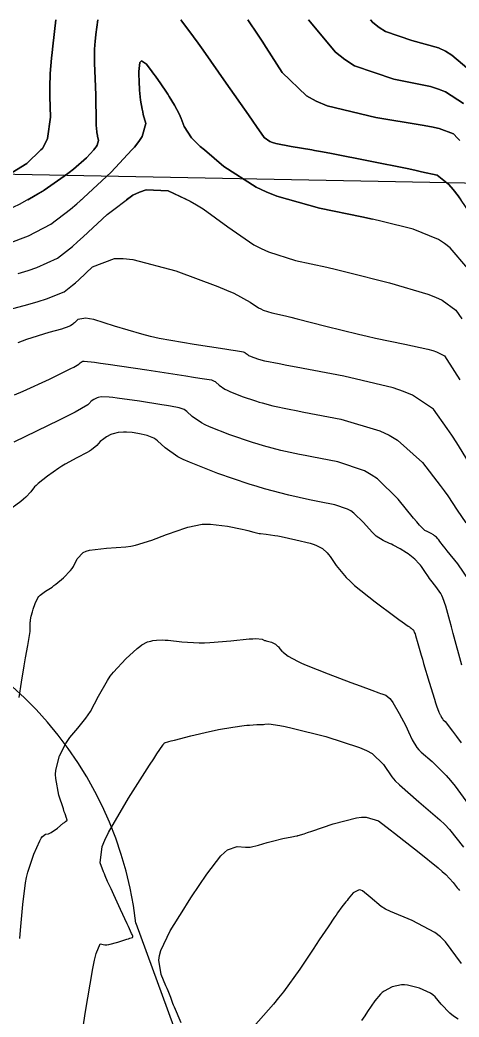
# Model space of a CAD drawing. Header units: metres. Extents: x 837475 to 838479, y 1189012 to 1191015.
# Drawn here: x 838094.4 to 838141.1, y 1190907.5 to 1191013.9 of the extents above; entities that cross this region are included whole.
import ezdxf

# ---------------------------------------------------------------- set-up
doc = ezdxf.new("R2010")
doc.units = ezdxf.units.M
doc.header["$LTSCALE"] = 0.3
for name, color, linetype in [('CORREDORVIA', 70, 'Continuous'), ('COTAS 10', 1, 'Continuous'), ('COTAS INT', 252, 'Continuous'), ('VIA1', 50, 'Continuous')]:
    doc.layers.add(name, color=color, linetype=linetype)

msp = doc.modelspace()

# ---------------------------------------------------------------- linework, layer by layer
at = {"layer": 'CORREDORVIA'}
msp.add_lwpolyline([(837910.67578, 1191000.96488), (838157.033, 1190996.193), (838237.174, 1190821.339), (838237.001, 1190602.875), (838240.0305, 1190437.1985), (838223.5365, 1190366.2715), (838212.196, 1190288.9195), (838227.642, 1189916.876), (838080.482, 1189451.8445), (837860.4834, 1189307.12351), (837593.19071, 1189234.39948), (837744.4868, 1189686.6093), (837750.277, 1189933.973), (837710.4905, 1190057.959), (837731.595, 1190134.414), (837885.383, 1190229.429), (837983.18356, 1190344.11971), (837817.55386, 1190502.18733), (837798.03286, 1190660.16958), (837963.57418, 1190795.98182)], close=True, dxfattribs=at)
at = {"layer": 'COTAS 10'}
for points in [[(838093.05, 1190997.323), (838095.099, 1190998.548), (838096.584, 1191000), (838096.746, 1191000.158), (838097.052, 1191000.676), (838097.292, 1191001.227), (838097.615, 1191003.481), (838097.547, 1191005.693), (838097.541, 1191006.218), (838097.541, 1191006.705), (838097.584, 1191008.146), (838097.728, 1191009.791), (838097.791, 1191010.406), (838097.864, 1191011.09), (838098.18245, 1191013.87212), (838097.864, 1191011.09), (838097.791, 1191010.406), (838097.728, 1191009.791), (838097.584, 1191008.146), (838097.541, 1191006.705), (838097.541, 1191006.218), (838097.547, 1191005.693), (838097.615, 1191003.481), (838097.292, 1191001.227), (838097.052, 1191000.676), (838096.746, 1191000.158), (838096.584, 1191000), (838095.099, 1190998.548), (838093.05, 1190997.323)], [(838141.217, 1191000.996), (838141.101, 1191001.122), (838140.983, 1191001.249), (838140.554, 1191001.719), (838139.022, 1191002.275), (838138.209, 1191002.457), (838137.229, 1191002.65), (838132.284, 1191003.449), (838127.074, 1191004.721), (838125.926, 1191005.212), (838124.906, 1191005.765), (838122.284, 1191008.264), (838120.596, 1191010.948), (838120.165, 1191011.616), (838119.749, 1191012.253), (838118.65336, 1191013.87212), (838119.749, 1191012.253), (838120.165, 1191011.616), (838120.596, 1191010.948), (838122.284, 1191008.264), (838124.906, 1191005.765), (838125.926, 1191005.212), (838127.074, 1191004.721), (838132.284, 1191003.449), (838137.229, 1191002.65), (838138.209, 1191002.457), (838139.022, 1191002.275), (838140.554, 1191001.719), (838140.983, 1191001.249), (838141.101, 1191001.122), (838141.217, 1191000.996)], [(838143.114, 1190965.171), (838140.91, 1190968.735), (838140.382, 1190969.551), (838139.891, 1190970.292), (838138.416, 1190972.35), (838136.197, 1190973.846), (838135.237, 1190974.233), (838134.127, 1190974.608), (838128.87, 1190975.864), (838123.785, 1190976.828), (838122.785, 1190977.019), (838121.96, 1190977.177), (838120.454, 1190977.473), (838120.063, 1190977.576), (838119.942, 1190977.612), (838119.816, 1190977.651), (838119.315, 1190977.82), (838118.86, 1190978), (838118.762, 1190978.045), (838118.677, 1190978.089), (838118.472, 1190978.232), (838118.353, 1190978.343), (838118.321, 1190978.366), (838118.291, 1190978.386), (838118.186, 1190978.429), (838117.32, 1190978.565), (838116.809, 1190978.643), (838116.181, 1190978.738), (838112.937, 1190979.228), (838109.194, 1190979.9), (838108.252, 1190980.11), (838107.351, 1190980.33), (838104.437, 1190981.21), (838102.228, 1190981.893), (838101.771, 1190981.989), (838101.381, 1190982.044), (838100.529, 1190981.906), (838100.159, 1190981.557), (838100.072, 1190981.48), (838099.992, 1190981.411), (838099.76, 1190981.23), (838099.288, 1190981.045), (838099.057, 1190980.974), (838098.783, 1190980.894), (838097.431, 1190980.534), (838095.052, 1190979.766), (838094.13, 1190979.429)], [(838094.332, 1190915.847), (838094.423, 1190916.741), (838094.659, 1190919.505), (838094.94, 1190921.79), (838095.059, 1190922.381), (838095.195, 1190922.954), (838095.833, 1190924.874), (838096.482, 1190926.298), (838096.626, 1190926.559), (838096.753, 1190926.761), (838097.082, 1190927.011), (838097.414, 1190927.031), (838097.544, 1190927.089), (838097.69, 1190927.169), (838098.353, 1190927.648), (838098.977, 1190928.154), (838099.099, 1190928.251), (838099.198, 1190928.33), (838099.371, 1190928.461), (838099.389, 1190928.477), (838099.391, 1190928.483), (838099.392, 1190928.49), (838099.383, 1190928.522), (838099.361, 1190928.573), (838099.354, 1190928.592), (838099.346, 1190928.614), (838099.311, 1190928.707), (838099.165, 1190929.151), (838099.087, 1190929.392), (838098.993, 1190929.685), (838098.517, 1190931.172), (838098.172, 1190932.92), (838098.16, 1190933.378), (838098.185, 1190933.824), (838098.578, 1190935.34), (838099.258, 1190936.671), (838099.465, 1190937), (838099.678, 1190937.313), (838100.514, 1190938.3), (838101.391, 1190939.355), (838101.631, 1190939.711), (838101.87, 1190940.094), (838102.72, 1190941.707), (838103.679, 1190943.409), (838103.986, 1190943.849), (838104.311, 1190944.275), (838105.633, 1190945.698), (838106.861, 1190946.789), (838107.127, 1190947.005), (838107.361, 1190947.184), (838107.936, 1190947.52), (838108.308, 1190947.606), (838108.413, 1190947.627), (838108.52, 1190947.648), (838108.914, 1190947.712), (838109.572, 1190947.72), (838109.846, 1190947.704), (838110.159, 1190947.68), (838111.619, 1190947.53), (838113.461, 1190947.423), (838114.016, 1190947.426), (838114.589, 1190947.444), (838116.82, 1190947.629), (838118.766, 1190947.824), (838119.159, 1190947.849), (838119.49, 1190947.861), (838120.162, 1190947.798), (838120.43, 1190947.672), (838120.506, 1190947.644), (838120.584, 1190947.619), (838120.87, 1190947.553), (838121.155, 1190947.48), (838121.232, 1190947.45), (838121.307, 1190947.416), (838121.573, 1190947.258), (838121.805, 1190947.072), (838121.86, 1190947.02), (838121.91, 1190946.967), (838122.058, 1190946.775), (838122.265, 1190946.537), (838122.352, 1190946.456), (838122.453, 1190946.367), (838122.928, 1190945.992), (838123.926, 1190945.447), (838124.356, 1190945.252), (838124.854, 1190945.038), (838127.209, 1190944.106), (838129.618, 1190943.194), (838130.623, 1190942.814), (838131.845, 1190942.352), (838132.586, 1190942.08), (838132.756, 1190942.021), (838132.912, 1190941.968), (838133.347, 1190941.834), (838133.772, 1190941.478), (838133.92, 1190941.284), (838134.082, 1190941.049), (838134.778, 1190939.859), (838135.465, 1190938.541), (838135.622, 1190938.226), (838135.764, 1190937.932), (838136.154, 1190937.048), (838136.657, 1190936.241), (838136.87, 1190935.995), (838137.115, 1190935.74), (838138.265, 1190934.738), (838139.772, 1190933.271), (838140.242, 1190932.722), (838140.735, 1190932.112), (838142.704, 1190929.393)]]:
    msp.add_lwpolyline(points, dxfattribs=at)
at = {"layer": 'COTAS INT'}
for points in [[(838095.18552, 1190994.69515), (838096.933, 1190995.694), (838099.085, 1190997.214), (838099.592, 1190997.598), (838100.061, 1190997.966), (838101.435, 1190999.162), (838102.219, 1191000), (838102.319, 1191000.107), (838102.479, 1191000.317), (838102.602, 1191000.505), (838102.739, 1191000.995), (838102.646, 1191001.339), (838102.624, 1191001.435), (838102.604, 1191001.53), (838102.544, 1191001.872), (838102.504, 1191002.366), (838102.496, 1191002.556), (838102.489, 1191002.77), (838102.475, 1191003.734), (838102.454, 1191005.009), (838102.444, 1191005.418), (838102.431, 1191005.852), (838102.365, 1191007.621), (838102.307, 1191009.277), (838102.299, 1191009.639), (838102.294, 1191009.959), (838102.307, 1191010.769), (838102.382, 1191011.596), (838102.417, 1191011.928), (838102.458, 1191012.303), (838102.6387, 1191013.87212), (838102.458, 1191012.303), (838102.417, 1191011.928), (838102.382, 1191011.596), (838102.307, 1191010.769), (838102.294, 1191009.959), (838102.299, 1191009.639), (838102.307, 1191009.277), (838102.365, 1191007.621), (838102.431, 1191005.852), (838102.444, 1191005.418), (838102.454, 1191005.009), (838102.475, 1191003.734), (838102.489, 1191002.77), (838102.496, 1191002.556), (838102.504, 1191002.366), (838102.544, 1191001.872), (838102.604, 1191001.53), (838102.624, 1191001.435), (838102.646, 1191001.339), (838102.739, 1191000.995), (838102.602, 1191000.505), (838102.479, 1191000.317), (838102.319, 1191000.107), (838102.219, 1191000), (838101.435, 1190999.162), (838100.061, 1190997.966), (838099.592, 1190997.598), (838099.085, 1190997.214), (838096.933, 1190995.694), (838094.363, 1190994.225), (838093.592, 1190993.873)], [(838143.304, 1190991.8), (838141.04, 1190995.118), (838140.528, 1190995.772), (838140.065, 1190996.311), (838138.807, 1190997.303), (838137.147, 1190997.682), (838136.43, 1190997.835), (838135.603, 1190998.008), (838131.686, 1190998.807), (838127.567, 1190999.614), (838126.611, 1190999.793), (838125.736, 1190999.952), (838125.446, 1191000), (838123.243, 1191000.365), (838121.604, 1191000.685), (838121.267, 1191000.786), (838120.98, 1191000.892), (838120.365, 1191001.319), (838119.575, 1191002.492), (838119.178, 1191003.068), (838118.703, 1191003.753), (838116.346, 1191007.135), (838113.877, 1191010.638), (838113.332, 1191011.401), (838112.847, 1191012.072), (838111.598, 1191013.748), (838111.49598, 1191013.87212), (838111.598, 1191013.748), (838112.847, 1191012.072), (838113.332, 1191011.401), (838113.877, 1191010.638), (838116.346, 1191007.135), (838118.703, 1191003.753), (838119.178, 1191003.068), (838119.575, 1191002.492), (838120.365, 1191001.319), (838120.98, 1191000.892), (838121.267, 1191000.786), (838121.604, 1191000.685), (838123.243, 1191000.365), (838125.446, 1191000), (838125.736, 1190999.952), (838126.611, 1190999.793), (838127.567, 1190999.614), (838131.686, 1190998.807), (838135.603, 1190998.008), (838136.43, 1190997.835), (838137.147, 1190997.682), (838138.807, 1190997.303), (838140.065, 1190996.311), (838140.528, 1190995.772), (838141.04, 1190995.118), (838141.32853, 1190994.69515)], [(838141.599, 1191004.961), (838139.703, 1191006.201), (838138.951, 1191006.495), (838138.099, 1191006.766), (838134.203, 1191007.566), (838130.003, 1191008.984), (838128.96, 1191009.646), (838127.97, 1191010.424), (838125.10037, 1191013.87212), (838127.97, 1191010.424), (838128.96, 1191009.646), (838130.003, 1191008.984), (838134.203, 1191007.566), (838138.099, 1191006.766), (838138.951, 1191006.495), (838139.703, 1191006.201), (838141.599, 1191004.961)], [(838142.644, 1191008.204), (838140.384, 1191010.127), (838139.692, 1191010.532), (838138.97, 1191010.882), (838136.123, 1191011.683), (838133.314, 1191012.632), (838132.616, 1191013.074), (838131.953, 1191013.595), (838131.72247, 1191013.87212), (838131.953, 1191013.595), (838132.616, 1191013.074), (838133.314, 1191012.632), (838136.123, 1191011.683), (838138.97, 1191010.882), (838139.692, 1191010.532), (838140.384, 1191010.127), (838142.644, 1191008.204)], [(838142.06, 1190987.356), (838140.19, 1190989.543), (838139.582, 1190990.026), (838138.935, 1190990.456), (838136.269, 1190991.565), (838132.958, 1190992.371), (838131.904, 1190992.61), (838130.789, 1190992.856), (838126.269, 1190993.8), (838121.72, 1190995.079), (838120.589, 1190995.536), (838119.512, 1190996.039), (838116.085, 1190998.224), (838114.017, 1191000), (838113.569, 1191000.385), (838113.066, 1191000.871), (838112.648, 1191001.309), (838111.84, 1191002.486), (838111.527, 1191003.361), (838111.42, 1191003.608), (838111.306, 1191003.857), (838110.822, 1191004.776), (838110.273, 1191005.691), (838110.118, 1191005.938), (838109.961, 1191006.182), (838109.382, 1191007.041), (838108.786, 1191007.875), (838108.617, 1191008.103), (838108.448, 1191008.33), (838107.825, 1191009.139), (838107.318, 1191009.507), (838107.222, 1191009.455), (838107.146, 1191009.337), (838107.028, 1191008.355), (838107.061, 1191007.026), (838107.079, 1191006.689), (838107.101, 1191006.365), (838107.213, 1191005.308), (838107.381, 1191004.336), (838107.438, 1191004.067), (838107.5, 1191003.797), (838107.763, 1191002.822), (838107.375, 1191001.431), (838107.027, 1191000.899), (838106.574, 1191000.304), (838106.29, 1191000), (838106.574, 1191000.304), (838107.027, 1191000.899), (838107.375, 1191001.431), (838107.763, 1191002.822), (838107.5, 1191003.797), (838107.438, 1191004.067), (838107.381, 1191004.336), (838107.213, 1191005.308), (838107.101, 1191006.365), (838107.079, 1191006.689), (838107.061, 1191007.026), (838107.028, 1191008.355), (838107.146, 1191009.337), (838107.222, 1191009.455), (838107.318, 1191009.507), (838107.825, 1191009.139), (838108.448, 1191008.33), (838108.617, 1191008.103), (838108.786, 1191007.875), (838109.382, 1191007.041), (838109.961, 1191006.182), (838110.118, 1191005.938), (838110.273, 1191005.691), (838110.822, 1191004.776), (838111.306, 1191003.857), (838111.42, 1191003.608), (838111.527, 1191003.361), (838111.84, 1191002.486), (838112.648, 1191001.309), (838113.066, 1191000.871), (838113.569, 1191000.385), (838114.017, 1191000), (838116.085, 1190998.224), (838119.512, 1190996.039), (838120.589, 1190995.536), (838121.72, 1190995.079), (838126.269, 1190993.8), (838130.789, 1190992.856), (838131.904, 1190992.61)], [(838093.483, 1190990.175), (838094.412, 1190990.508), (838095.259, 1190990.844), (838097.64, 1190992.078), (838099.75, 1190993.689), (838100.427, 1190994.263), (838101.144, 1190994.892), (838104.069, 1190997.625), (838106.29, 1191000), (838104.069, 1190997.625), (838101.144, 1190994.892), (838100.91961, 1190994.69515)], [(838094.17, 1190986.806), (838095.231, 1190987.144), (838096.155, 1190987.464), (838098.346, 1190988.462), (838099.947, 1190989.709), (838100.497, 1190990.185), (838101.095, 1190990.718), (838103.643, 1190993.117), (838106.378, 1190995.188), (838107.093, 1190995.513), (838107.79, 1190995.732), (838110.155, 1190995.627), (838112.497, 1190994.548), (838113.179, 1190994.152), (838113.875, 1190993.714), (838116.512, 1190991.782), (838119.281, 1190989.892), (838120.061, 1190989.48), (838120.846, 1190989.118), (838123.731, 1190988.213), (838127.042, 1190987.489), (838128.096, 1190987.241), (838129.211, 1190986.972), (838133.731, 1190985.827), (838137.804, 1190984.601), (838138.637, 1190984.281), (838139.341, 1190983.969), (838140.815, 1190982.911), (838141.454, 1190981.98)], [(838112.17761, 1190994.69515), (838110.155, 1190995.627), (838107.79, 1190995.732), (838107.093, 1190995.513), (838106.378, 1190995.188), (838105.72713, 1190994.69515)], [(838089.875, 1190982.103), (838095.204, 1190983.525), (838096.285, 1190983.84), (838097.195, 1190984.12), (838099.053, 1190984.846), (838099.969, 1190985.56), (838100.285, 1190985.832), (838100.627, 1190986.138), (838102.086, 1190987.512), (838104.443, 1190988.414), (838105.351, 1190988.422), (838106.369, 1190988.325), (838110.971, 1190987.103), (838115.424, 1190985.431), (838116.349, 1190985.051), (838117.14, 1190984.708), (838118.885, 1190983.767), (838119.77, 1190983.163), (838120.019, 1190983.031), (838120.271, 1190982.915), (838121.193, 1190982.626), (838122.646, 1190982.292), (838123.231, 1190982.148), (838123.896, 1190981.981), (838126.96, 1190981.193), (838130.427, 1190980.331), (838131.347, 1190980.117), (838132.249, 1190979.915), (838135.361, 1190979.277), (838137.833, 1190978.742), (838138.332, 1190978.605), (838138.751, 1190978.473), (838139.594, 1190978.038), (838140.659, 1190976.37), (838141.217, 1190975.461)], [(838093.781, 1190973.866), (838094.709, 1190974.27), (838097.503, 1190975.55), (838099.415, 1190976.486), (838099.788, 1190976.674), (838100.093, 1190976.831), (838100.629, 1190977.141), (838100.724, 1190977.241), (838100.752, 1190977.266), (838100.78, 1190977.29), (838100.886, 1190977.366), (838101, 1190977.426), (838101.033, 1190977.439), (838101.068, 1190977.45), (838101.199, 1190977.48), (838102.307, 1190977.347), (838102.958, 1190977.255), (838103.757, 1190977.14), (838107.883, 1190976.526), (838112.039, 1190975.896), (838112.857, 1190975.77), (838113.531, 1190975.666), (838114.762, 1190975.465), (838115.066, 1190975.339), (838115.154, 1190975.283), (838115.245, 1190975.216), (838115.59, 1190974.898), (838116.181, 1190974.483), (838116.428, 1190974.357), (838116.709, 1190974.225), (838118.024, 1190973.708), (838119.469, 1190973.22), (838119.833, 1190973.106), (838120.182, 1190973.003), (838121.31, 1190972.706), (838123.044, 1190972.346), (838123.774, 1190972.201), (838124.613, 1190972.038), (838128.548, 1190971.286), (838132.705, 1190970.043), (838133.685, 1190969.57), (838134.59, 1190969.04), (838137.238, 1190966.663), (838139.124, 1190964.214), (838139.547, 1190963.64), (838139.929, 1190963.112), (838140.951, 1190961.58), (838141.87, 1190960.198)], [(838142.213, 1190954.079), (838140.997, 1190955.853), (838139.879, 1190957.221), (838139.655, 1190957.499), (838139.468, 1190957.733), (838139.105, 1190958.218), (838138.973, 1190958.41), (838138.933, 1190958.461), (838138.891, 1190958.511), (838138.723, 1190958.683), (838138.527, 1190958.844), (838138.467, 1190958.888), (838138.404, 1190958.931), (838138.154, 1190959.082), (838137.893, 1190959.221), (838137.822, 1190959.256), (838137.752, 1190959.29), (838137.505, 1190959.402), (838136.922, 1190959.979), (838136.639, 1190960.306), (838136.304, 1190960.705), (838134.659, 1190962.753), (838132.463, 1190964.893), (838131.782, 1190965.351), (838131.068, 1190965.75), (838128.226, 1190966.708), (838125.441, 1190967.247), (838124.764, 1190967.384), (838124.127, 1190967.514), (838122.166, 1190967.939), (838120.301, 1190968.429), (838119.725, 1190968.601), (838119.123, 1190968.788), (838116.732, 1190969.596), (838114.558, 1190970.451), (838114.093, 1190970.668), (838113.686, 1190970.877), (838112.708, 1190971.563), (838112.137, 1190972.09), (838111.987, 1190972.2), (838111.84, 1190972.293), (838111.339, 1190972.501), (838110.396, 1190972.668), (838109.971, 1190972.737), (838109.475, 1190972.816), (838107.091, 1190973.181), (838104.734, 1190973.516), (838104.255, 1190973.575), (838103.851, 1190973.62), (838103.016, 1190973.663), (838102.686, 1190973.587), (838102.599, 1190973.558), (838102.515, 1190973.525), (838102.228, 1190973.376), (838101.962, 1190973.184), (838101.892, 1190973.124), (838101.822, 1190973.061), (838101.581, 1190972.809), (838100.234, 1190972.03), (838099.467, 1190971.635), (838098.529, 1190971.162), (838093.719, 1190968.807)], [(838141.443, 1190945.038), (838140.529, 1190948.4), (838140.332, 1190949.124), (838140.16, 1190949.759), (838139.74, 1190951.306), (838139.417, 1190952.218), (838139.306, 1190952.453), (838139.185, 1190952.679), (838138.67, 1190953.431), (838138.141, 1190954.102), (838138.011, 1190954.278), (838137.889, 1190954.45), (838137.507, 1190955.034), (838137.14, 1190955.572), (838137.027, 1190955.714), (838136.91, 1190955.853), (838136.443, 1190956.33), (838135.897, 1190956.78), (838135.729, 1190956.901), (838135.553, 1190957.021), (838134.858, 1190957.442), (838134.129, 1190957.829), (838133.932, 1190957.928), (838133.737, 1190958.023), (838133.05, 1190958.335), (838132.323, 1190958.802), (838132.102, 1190958.994), (838131.874, 1190959.215), (838130.978, 1190960.24), (838129.929, 1190961.262), (838129.603, 1190961.481), (838129.262, 1190961.672), (838127.904, 1190962.129), (838126.269, 1190962.457), (838125.753, 1190962.566), (838125.21, 1190962.683), (838123.022, 1190963.172), (838120.42, 1190963.856), (838119.616, 1190964.095), (838118.776, 1190964.357), (838115.441, 1190965.484), (838112.408, 1190966.677), (838111.758, 1190966.98), (838111.19, 1190967.272), (838109.826, 1190968.228), (838109.029, 1190968.964), (838108.82, 1190969.116), (838108.615, 1190969.247), (838107.915, 1190969.536), (838107.261, 1190969.671), (838107.084, 1190969.704), (838106.91, 1190969.736), (838106.3, 1190969.836), (838105.712, 1190969.892), (838105.552, 1190969.896), (838105.394, 1190969.894), (838104.833, 1190969.845), (838104.304, 1190969.724), (838104.165, 1190969.677), (838104.03, 1190969.624), (838103.57, 1190969.386), (838103.144, 1190969.078), (838103.031, 1190968.982), (838102.92, 1190968.881), (838102.534, 1190968.476), (838101.984, 1190968.005), (838101.769, 1190967.862), (838101.527, 1190967.714), (838100.427, 1190967.133), (838099.169, 1190966.462), (838098.826, 1190966.257), (838098.487, 1190966.044), (838097.283, 1190965.204), (838096.289, 1190964.404), (838096.083, 1190964.215), (838095.905, 1190964.04), (838095.512, 1190963.529), (838095.003, 1190962.95), (838094.753, 1190962.733), (838094.456, 1190962.491), (838092.988, 1190961.411)], [(838094.29, 1190941.576), (838094.539, 1190943.198), (838094.821, 1190944.951), (838094.894, 1190945.389), (838094.965, 1190945.806), (838095.201, 1190947.139), (838095.375, 1190948.185), (838095.407, 1190948.42), (838095.431, 1190948.632), (838095.459, 1190949.204), (838095.464, 1190949.621), (838095.474, 1190949.736), (838095.488, 1190949.85), (838095.57, 1190950.26), (838095.694, 1190950.715), (838095.736, 1190950.858), (838095.78, 1190951.008), (838095.963, 1190951.611), (838096.256, 1190952.207), (838096.369, 1190952.353), (838096.496, 1190952.49), (838097.072, 1190952.918), (838097.775, 1190953.365), (838097.983, 1190953.515), (838098.195, 1190953.677), (838099.01, 1190954.354), (838099.748, 1190955.122), (838099.913, 1190955.339), (838100.06, 1190955.56), (838100.451, 1190956.376), (838101.101, 1190957.053), (838101.412, 1190957.186), (838101.779, 1190957.296), (838103.58, 1190957.495), (838105.641, 1190957.656), (838106.172, 1190957.741), (838106.686, 1190957.843), (838108.4, 1190958.361), (838109.966, 1190958.96), (838110.387, 1190959.114), (838110.801, 1190959.263), (838112.251, 1190959.76), (838113.756, 1190960.058), (838114.205, 1190960.083), (838114.668, 1190960.081), (838116.457, 1190959.866), (838118.035, 1190959.536), (838118.365, 1190959.463), (838118.649, 1190959.397), (838119.289, 1190959.225), (838119.696, 1190959.117), (838119.832, 1190959.092), (838119.98, 1190959.068), (838120.601, 1190959.001), (838121.503, 1190958.879), (838121.828, 1190958.821), (838122.185, 1190958.752), (838123.748, 1190958.417), (838125.263, 1190958.03), (838125.591, 1190957.928), (838125.879, 1190957.83), (838126.589, 1190957.493), (838127.086, 1190957.017), (838127.241, 1190956.83), (838127.403, 1190956.619), (838128.049, 1190955.659), (838129.111, 1190954.383), (838129.534, 1190953.974), (838130.015, 1190953.541), (838132.218, 1190951.774), (838134.317, 1190950.208), (838134.732, 1190949.901), (838135.074, 1190949.65), (838135.707, 1190949.201), (838135.858, 1190949.11), (838135.896, 1190949.084), (838135.933, 1190949.058), (838136.051, 1190948.964), (838136.153, 1190948.872), (838136.179, 1190948.849), (838136.204, 1190948.826), (838136.289, 1190948.75), (838136.409, 1190948.492), (838136.456, 1190948.354), (838136.509, 1190948.188), (838136.754, 1190947.347), (838137.111, 1190946.089), (838137.235, 1190945.659), (838137.371, 1190945.195), (838137.953, 1190943.223), (838138.511, 1190941.393), (838138.632, 1190941.017), (838138.738, 1190940.698), (838138.999, 1190940.019), (838139.143, 1190939.744), (838139.175, 1190939.68), (838139.204, 1190939.62), (838139.281, 1190939.448), (838139.375, 1190939.297), (838139.415, 1190939.251), (838139.46, 1190939.203), (838139.676, 1190939.016), (838140.461, 1190937.999), (838140.867, 1190937.428), (838141.354, 1190936.732)], [(838100.336, 1190901.293), (838101.324, 1190907.848), (838102.121, 1190912.66), (838102.302, 1190913.559), (838102.466, 1190914.272), (838102.916, 1190915.281), (838103.41, 1190915.181), (838103.603, 1190915.194), (838103.82, 1190915.224), (838104.805, 1190915.477), (838105.735, 1190915.778), (838105.918, 1190915.838), (838106.067, 1190915.889), (838106.334, 1190915.986), (838106.373, 1190916.026), (838106.378, 1190916.041), (838106.38, 1190916.056), (838106.369, 1190916.124), (838106.334, 1190916.214), (838106.322, 1190916.244), (838106.309, 1190916.276), (838106.251, 1190916.409), (838106.032, 1190916.887), (838105.918, 1190917.136), (838105.78, 1190917.435), (838105.088, 1190918.94), (838104.361, 1190920.514), (838104.202, 1190920.858), (838104.061, 1190921.162), (838103.704, 1190921.929), (838103.435, 1190922.548), (838103.35, 1190922.759), (838103.26, 1190922.987), (838102.897, 1190923.953), (838103.123, 1190925.668), (838103.404, 1190926.367), (838103.781, 1190927.164), (838105.93, 1190930.854), (838108.171, 1190934.349), (838108.606, 1190935.022), (838108.96, 1190935.568), (838109.567, 1190936.479), (838109.635, 1190936.552), (838109.65, 1190936.569), (838109.663, 1190936.586), (838109.696, 1190936.637), (838109.719, 1190936.678), (838109.726, 1190936.689), (838109.734, 1190936.699), (838109.767, 1190936.734), (838110.215, 1190936.867), (838110.485, 1190936.939), (838110.818, 1190937.027), (838112.549, 1190937.471), (838114.542, 1190937.948), (838115.04, 1190938.056), (838115.515, 1190938.154), (838117.036, 1190938.42), (838118.26, 1190938.581), (838118.548, 1190938.612), (838118.813, 1190938.638), (838119.586, 1190938.684), (838120.165, 1190938.703), (838120.308, 1190938.712), (838120.443, 1190938.722), (838120.872, 1190938.773), (838122.033, 1190938.6), (838122.63, 1190938.469), (838123.347, 1190938.302), (838126.934, 1190937.4), (838130.539, 1190936.255), (838131.267, 1190935.934), (838131.878, 1190935.612), (838133.11, 1190934.437), (838133.97, 1190933.107), (838134.346, 1190932.687), (838134.782, 1190932.245), (838136.855, 1190930.46), (838139.083, 1190928.542), (838139.618, 1190928.016), (838140.116, 1190927.491), (838141.616, 1190925.613)], [(838111.541, 1190906.878), (838110.817, 1190908.543), (838110.732, 1190908.747), (838110.653, 1190908.941), (838110.419, 1190909.554), (838110.143, 1190910.264), (838110.037, 1190910.518), (838109.919, 1190910.797), (838109.387, 1190912.012), (838109.164, 1190913.567), (838109.24, 1190914.059), (838109.376, 1190914.579), (838110.366, 1190916.68), (838111.802, 1190918.995), (838112.22, 1190919.649), (838112.646, 1190920.308), (838114.258, 1190922.737), (838115.772, 1190924.686), (838116.136, 1190925.044), (838116.477, 1190925.322), (838117.508, 1190925.669), (838118.386, 1190925.591), (838118.63, 1190925.602), (838118.875, 1190925.626), (838119.76, 1190925.83), (838120.702, 1190926.115), (838120.983, 1190926.19), (838121.271, 1190926.264), (838122.384, 1190926.518), (838123.325, 1190926.714), (838123.506, 1190926.751), (838123.651, 1190926.781), (838123.889, 1190926.829), (838123.914, 1190926.832), (838123.926, 1190926.834), (838123.94, 1190926.836), (838124.01, 1190926.847), (838124.633, 1190927.048), (838124.996, 1190927.17), (838125.442, 1190927.321), (838127.739, 1190928.106), (838130.206, 1190928.746), (838130.759, 1190928.805), (838131.254, 1190928.813), (838132.572, 1190928.417), (838133.811, 1190927.456), (838134.257, 1190927.109), (838134.747, 1190926.726), (838136.891, 1190925.048), (838138.93, 1190923.394), (838139.355, 1190923.026), (838139.719, 1190922.697), (838140.528, 1190921.833), (838140.948, 1190921.262), (838141.066, 1190921.118), (838141.186, 1190920.979)], [(838141.397, 1190913.203), (838139.705, 1190915.518), (838139.152, 1190916.04), (838138.564, 1190916.511), (838136.135, 1190917.783), (838133.827, 1190918.733), (838133.314, 1190919.001), (838132.856, 1190919.272), (838131.657, 1190920.267), (838130.871, 1190920.951), (838130.673, 1190921.026), (838130.483, 1190921.05), (838129.866, 1190920.723), (838129.34, 1190920.097), (838129.207, 1190919.933), (838129.079, 1190919.773), (838128.665, 1190919.229), (838128.208, 1190918.587), (838128.054, 1190918.365), (838127.887, 1190918.125), (838127.185, 1190917.098), (838126.247, 1190915.704), (838125.931, 1190915.233), (838125.592, 1190914.725), (838124.164, 1190912.579), (838122.442, 1190910.184), (838121.917, 1190909.517), (838121.371, 1190908.85), (838119.224, 1190906.429)], [(838141.031, 1190907.249), (838140.561, 1190907.574), (838140.157, 1190907.883), (838139.251, 1190908.857), (838138.604, 1190909.647), (838138.364, 1190909.838), (838138.098, 1190910.018), (838136.918, 1190910.569), (838135.651, 1190910.877), (838135.329, 1190910.904), (838135.021, 1190910.906), (838134.016, 1190910.699), (838133.171, 1190910.245), (838132.964, 1190910.091), (838132.769, 1190909.925), (838132.161, 1190909.221), (838131.386, 1190908.068), (838131.086, 1190907.618), (838130.749, 1190907.112)]]:
    msp.add_lwpolyline(points, dxfattribs=at)
at = {"layer": 'VIA1'}
msp.add_line((838106.71536, 1190917.50609), (838169.00358, 1190746.9642), dxfattribs=at)
msp.add_arc((838066.98721, 1190912.85056), 40, 6.6837117, 90.1307651, dxfattribs=at)

doc.saveas('drawing.dxf')
